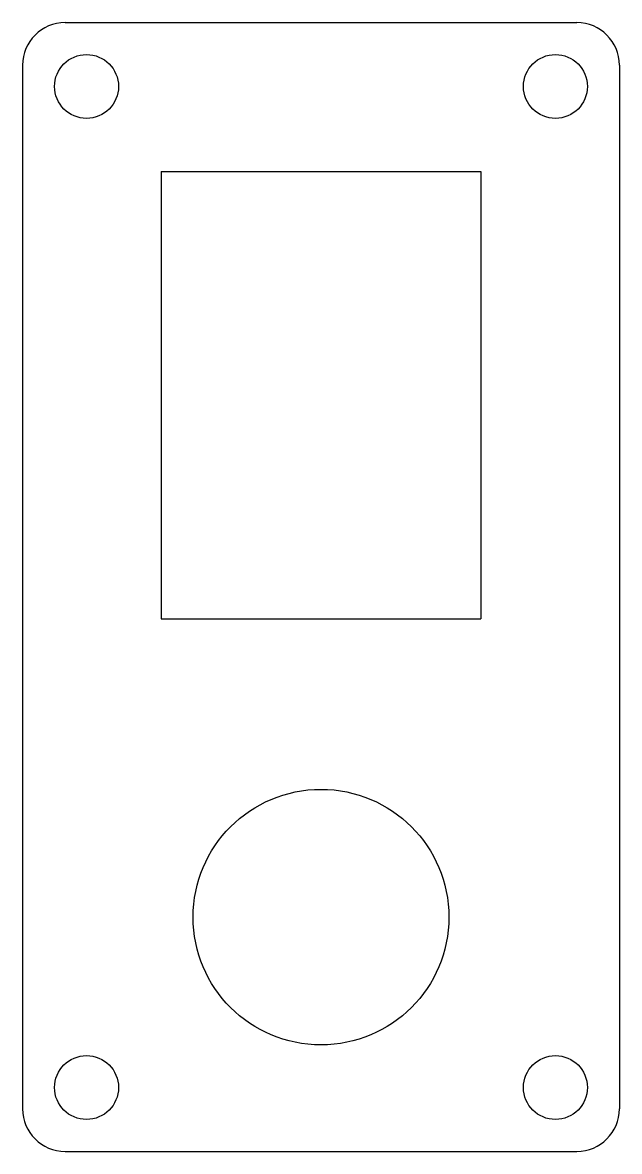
# Model space of a CAD drawing. Extents: x -8.3 to 19.7, y -29.5 to 23.5.
import ezdxf

# ---------------------------------------------------------------- set-up
doc = ezdxf.new("R2010")
doc.units = 0
doc.layers.get('0').update_dxf_attribs({"linetype": 'CONTINUOUS'})

msp = doc.modelspace()

# ---------------------------------------------------------------- linework, layer by layer
at = {"color": 7, "linetype": 'CONTINUOUS'}
for p, q in [((-6.327, 23.516), (17.673, 23.516)), ((-8.327, 21.516), (-8.327, -27.484)), ((19.673, 21.516), (19.673, -27.484)), ((-1.827, 16.516), (13.173, 16.516)), ((-1.827, 16.516), (-1.827, -4.484)), ((13.173, 16.516), (13.173, -4.484)), ((-1.827, -4.484), (13.173, -4.484)), ((-6.327, -29.484), (17.673, -29.484))]:
    msp.add_line(p, q, dxfattribs=at)
for centre, radius in [((-5.327, 20.516), 1.5), ((16.673, 20.516), 1.5), ((5.673, -18.484), 6), ((-5.327, -26.484), 1.5), ((16.673, -26.484), 1.5)]:
    msp.add_circle(centre, radius, dxfattribs=at)
for centre, start, end in [((-6.327, 21.516), 90, 180), ((17.673, 21.516), 0, 90), ((-6.327, -27.484), 180, 270), ((17.673, -27.484), 270, 0)]:
    msp.add_arc(centre, 2, start, end, dxfattribs=at)

doc.saveas('drawing.dxf')
